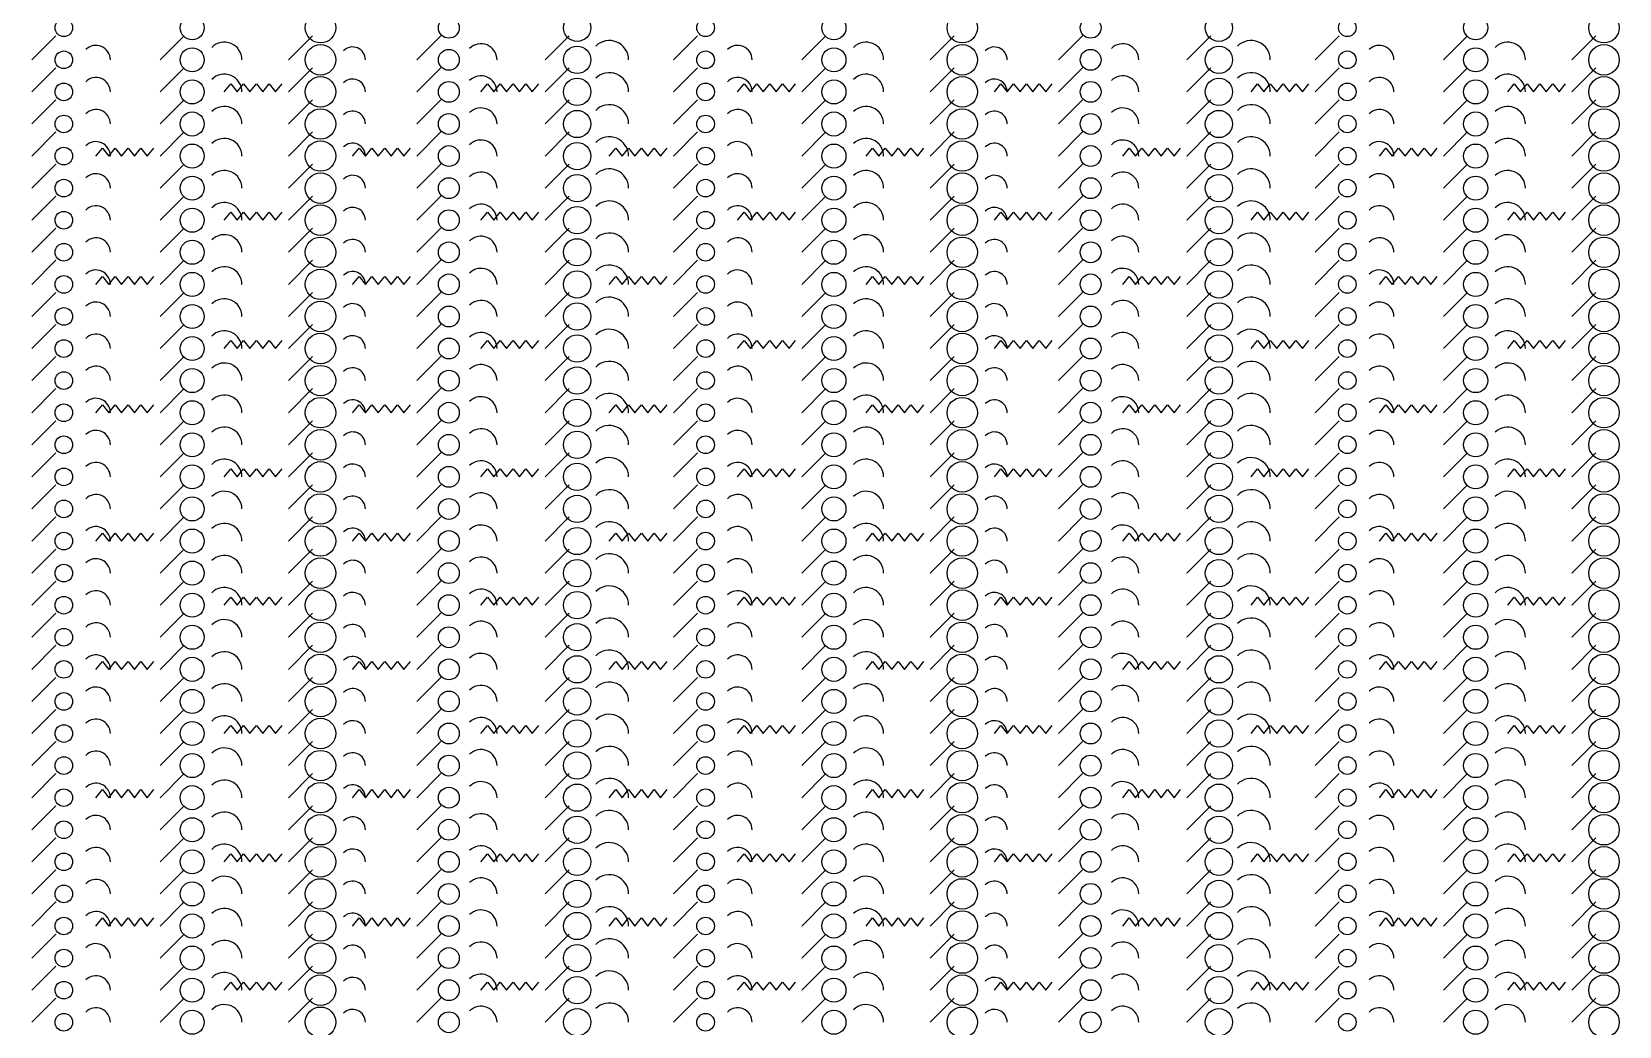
# Model space of a CAD drawing. Extents: x 0 to 1996, y -10 to 19965.
# Drawn here: x 0 to 990, y 618 to 1238 of the extents above; entities that cross this region are included whole.
import ezdxf

# ---------------------------------------------------------------- set-up
doc = ezdxf.new("R2010")
doc.units = 0

msp = doc.modelspace()

# ---------------------------------------------------------------- linework, layer by layer
for p, q in [((0, 1220), (15, 1235)), ((80, 1220), (95, 1235)), ((160, 1220), (175, 1235)), ((240, 1220), (255, 1235)), ((320, 1220), (335, 1235)), ((400, 1220), (415, 1235)), ((480, 1220), (495, 1235)), ((560, 1220), (575, 1235)), ((640, 1220), (655, 1235)), ((720, 1220), (735, 1235)), ((800, 1220), (815, 1235)), ((880, 1220), (895, 1235)), ((960, 1220), (975, 1235)), ((0, 1200), (15, 1215)), ((80, 1200), (95, 1215)), ((160, 1200), (175, 1215)), ((240, 1200), (255, 1215)), ((320, 1200), (335, 1215)), ((400, 1200), (415, 1215)), ((480, 1200), (495, 1215)), ((560, 1200), (575, 1215)), ((640, 1200), (655, 1215)), ((720, 1200), (735, 1215)), ((800, 1200), (815, 1215)), ((880, 1200), (895, 1215)), ((960, 1200), (975, 1215)), ((0, 1180), (15, 1195)), ((80, 1180), (95, 1195)), ((160, 1180), (175, 1195)), ((240, 1180), (255, 1195)), ((320, 1180), (335, 1195)), ((400, 1180), (415, 1195)), ((480, 1180), (495, 1195)), ((560, 1180), (575, 1195)), ((640, 1180), (655, 1195)), ((720, 1180), (735, 1195)), ((800, 1180), (815, 1195)), ((880, 1180), (895, 1195)), ((960, 1180), (975, 1195)), ((0, 1160), (15, 1175)), ((80, 1160), (95, 1175)), ((160, 1160), (175, 1175)), ((240, 1160), (255, 1175)), ((320, 1160), (335, 1175)), ((400, 1160), (415, 1175)), ((480, 1160), (495, 1175)), ((560, 1160), (575, 1175)), ((640, 1160), (655, 1175)), ((720, 1160), (735, 1175)), ((800, 1160), (815, 1175)), ((880, 1160), (895, 1175)), ((960, 1160), (975, 1175)), ((0, 1140), (15, 1155)), ((80, 1140), (95, 1155)), ((160, 1140), (175, 1155)), ((240, 1140), (255, 1155)), ((320, 1140), (335, 1155)), ((400, 1140), (415, 1155)), ((480, 1140), (495, 1155)), ((560, 1140), (575, 1155)), ((640, 1140), (655, 1155)), ((720, 1140), (735, 1155)), ((800, 1140), (815, 1155)), ((880, 1140), (895, 1155)), ((960, 1140), (975, 1155)), ((0, 1120), (15, 1135)), ((80, 1120), (95, 1135)), ((160, 1120), (175, 1135)), ((240, 1120), (255, 1135)), ((320, 1120), (335, 1135)), ((400, 1120), (415, 1135)), ((480, 1120), (495, 1135)), ((560, 1120), (575, 1135)), ((640, 1120), (655, 1135)), ((720, 1120), (735, 1135)), ((800, 1120), (815, 1135)), ((880, 1120), (895, 1135)), ((960, 1120), (975, 1135)), ((0, 1100), (15, 1115)), ((80, 1100), (95, 1115)), ((160, 1100), (175, 1115)), ((240, 1100), (255, 1115)), ((320, 1100), (335, 1115)), ((400, 1100), (415, 1115)), ((480, 1100), (495, 1115)), ((560, 1100), (575, 1115)), ((640, 1100), (655, 1115)), ((720, 1100), (735, 1115)), ((800, 1100), (815, 1115)), ((880, 1100), (895, 1115)), ((960, 1100), (975, 1115)), ((0, 1080), (15, 1095)), ((80, 1080), (95, 1095)), ((160, 1080), (175, 1095)), ((240, 1080), (255, 1095)), ((320, 1080), (335, 1095)), ((400, 1080), (415, 1095)), ((480, 1080), (495, 1095)), ((560, 1080), (575, 1095)), ((640, 1080), (655, 1095)), ((720, 1080), (735, 1095)), ((800, 1080), (815, 1095)), ((880, 1080), (895, 1095)), ((960, 1080), (975, 1095)), ((0, 1060), (15, 1075)), ((80, 1060), (95, 1075)), ((160, 1060), (175, 1075)), ((240, 1060), (255, 1075)), ((320, 1060), (335, 1075)), ((400, 1060), (415, 1075)), ((480, 1060), (495, 1075)), ((560, 1060), (575, 1075)), ((640, 1060), (655, 1075)), ((720, 1060), (735, 1075)), ((800, 1060), (815, 1075)), ((880, 1060), (895, 1075)), ((960, 1060), (975, 1075)), ((0, 1040), (15, 1055)), ((80, 1040), (95, 1055)), ((160, 1040), (175, 1055)), ((240, 1040), (255, 1055)), ((320, 1040), (335, 1055)), ((400, 1040), (415, 1055)), ((480, 1040), (495, 1055)), ((560, 1040), (575, 1055)), ((640, 1040), (655, 1055)), ((720, 1040), (735, 1055)), ((800, 1040), (815, 1055)), ((880, 1040), (895, 1055)), ((960, 1040), (975, 1055)), ((0, 1020), (15, 1035)), ((80, 1020), (95, 1035)), ((160, 1020), (175, 1035)), ((240, 1020), (255, 1035)), ((320, 1020), (335, 1035)), ((400, 1020), (415, 1035)), ((480, 1020), (495, 1035)), ((560, 1020), (575, 1035)), ((640, 1020), (655, 1035)), ((720, 1020), (735, 1035)), ((800, 1020), (815, 1035)), ((880, 1020), (895, 1035)), ((960, 1020), (975, 1035)), ((0, 1000), (15, 1015)), ((80, 1000), (95, 1015)), ((160, 1000), (175, 1015)), ((240, 1000), (255, 1015)), ((320, 1000), (335, 1015)), ((400, 1000), (415, 1015)), ((480, 1000), (495, 1015)), ((560, 1000), (575, 1015)), ((640, 1000), (655, 1015)), ((720, 1000), (735, 1015)), ((800, 1000), (815, 1015)), ((880, 1000), (895, 1015)), ((960, 1000), (975, 1015)), ((0, 980), (15, 995)), ((80, 980), (95, 995)), ((160, 980), (175, 995)), ((240, 980), (255, 995)), ((320, 980), (335, 995)), ((400, 980), (415, 995)), ((480, 980), (495, 995)), ((560, 980), (575, 995)), ((640, 980), (655, 995)), ((720, 980), (735, 995)), ((800, 980), (815, 995)), ((880, 980), (895, 995)), ((960, 980), (975, 995)), ((0, 960), (15, 975)), ((80, 960), (95, 975)), ((160, 960), (175, 975)), ((240, 960), (255, 975)), ((320, 960), (335, 975)), ((400, 960), (415, 975)), ((480, 960), (495, 975)), ((560, 960), (575, 975)), ((640, 960), (655, 975)), ((720, 960), (735, 975)), ((800, 960), (815, 975)), ((880, 960), (895, 975)), ((960, 960), (975, 975)), ((0, 940), (15, 955)), ((80, 940), (95, 955)), ((160, 940), (175, 955)), ((240, 940), (255, 955)), ((320, 940), (335, 955)), ((400, 940), (415, 955)), ((480, 940), (495, 955)), ((560, 940), (575, 955)), ((640, 940), (655, 955)), ((720, 940), (735, 955)), ((800, 940), (815, 955)), ((880, 940), (895, 955)), ((960, 940), (975, 955)), ((0, 920), (15, 935)), ((80, 920), (95, 935)), ((160, 920), (175, 935)), ((240, 920), (255, 935)), ((320, 920), (335, 935)), ((400, 920), (415, 935)), ((480, 920), (495, 935)), ((560, 920), (575, 935)), ((640, 920), (655, 935)), ((720, 920), (735, 935)), ((800, 920), (815, 935)), ((880, 920), (895, 935)), ((960, 920), (975, 935)), ((0, 900), (15, 915)), ((80, 900), (95, 915)), ((160, 900), (175, 915)), ((240, 900), (255, 915)), ((320, 900), (335, 915)), ((400, 900), (415, 915)), ((480, 900), (495, 915)), ((560, 900), (575, 915)), ((640, 900), (655, 915)), ((720, 900), (735, 915)), ((800, 900), (815, 915)), ((880, 900), (895, 915)), ((960, 900), (975, 915)), ((0, 880), (15, 895)), ((80, 880), (95, 895)), ((160, 880), (175, 895)), ((240, 880), (255, 895)), ((320, 880), (335, 895)), ((400, 880), (415, 895)), ((480, 880), (495, 895)), ((560, 880), (575, 895)), ((640, 880), (655, 895)), ((720, 880), (735, 895)), ((800, 880), (815, 895)), ((880, 880), (895, 895)), ((960, 880), (975, 895)), ((0, 860), (15, 875)), ((80, 860), (95, 875)), ((160, 860), (175, 875)), ((240, 860), (255, 875)), ((320, 860), (335, 875)), ((400, 860), (415, 875)), ((480, 860), (495, 875)), ((560, 860), (575, 875)), ((640, 860), (655, 875)), ((720, 860), (735, 875)), ((800, 860), (815, 875)), ((880, 860), (895, 875)), ((960, 860), (975, 875)), ((0, 840), (15, 855)), ((80, 840), (95, 855)), ((160, 840), (175, 855)), ((240, 840), (255, 855)), ((320, 840), (335, 855)), ((400, 840), (415, 855)), ((480, 840), (495, 855)), ((560, 840), (575, 855)), ((640, 840), (655, 855)), ((720, 840), (735, 855)), ((800, 840), (815, 855)), ((880, 840), (895, 855)), ((960, 840), (975, 855)), ((0, 820), (15, 835)), ((80, 820), (95, 835)), ((160, 820), (175, 835)), ((240, 820), (255, 835)), ((320, 820), (335, 835)), ((400, 820), (415, 835)), ((480, 820), (495, 835)), ((560, 820), (575, 835)), ((640, 820), (655, 835)), ((720, 820), (735, 835)), ((800, 820), (815, 835)), ((880, 820), (895, 835)), ((960, 820), (975, 835)), ((0, 800), (15, 815)), ((80, 800), (95, 815)), ((160, 800), (175, 815)), ((240, 800), (255, 815)), ((320, 800), (335, 815)), ((400, 800), (415, 815)), ((480, 800), (495, 815)), ((560, 800), (575, 815)), ((640, 800), (655, 815)), ((720, 800), (735, 815)), ((800, 800), (815, 815)), ((880, 800), (895, 815)), ((960, 800), (975, 815)), ((0, 780), (15, 795)), ((80, 780), (95, 795)), ((160, 780), (175, 795)), ((240, 780), (255, 795)), ((320, 780), (335, 795)), ((400, 780), (415, 795)), ((480, 780), (495, 795)), ((560, 780), (575, 795)), ((640, 780), (655, 795)), ((720, 780), (735, 795)), ((800, 780), (815, 795)), ((880, 780), (895, 795)), ((960, 780), (975, 795)), ((0, 760), (15, 775)), ((80, 760), (95, 775)), ((160, 760), (175, 775)), ((240, 760), (255, 775)), ((320, 760), (335, 775)), ((400, 760), (415, 775)), ((480, 760), (495, 775)), ((560, 760), (575, 775)), ((640, 760), (655, 775)), ((720, 760), (735, 775)), ((800, 760), (815, 775)), ((880, 760), (895, 775)), ((960, 760), (975, 775)), ((0, 740), (15, 755)), ((80, 740), (95, 755)), ((160, 740), (175, 755)), ((240, 740), (255, 755)), ((320, 740), (335, 755)), ((400, 740), (415, 755)), ((480, 740), (495, 755)), ((560, 740), (575, 755)), ((640, 740), (655, 755)), ((720, 740), (735, 755)), ((800, 740), (815, 755)), ((880, 740), (895, 755)), ((960, 740), (975, 755)), ((0, 720), (15, 735)), ((80, 720), (95, 735)), ((160, 720), (175, 735)), ((240, 720), (255, 735)), ((320, 720), (335, 735)), ((400, 720), (415, 735)), ((480, 720), (495, 735)), ((560, 720), (575, 735)), ((640, 720), (655, 735)), ((720, 720), (735, 735)), ((800, 720), (815, 735)), ((880, 720), (895, 735)), ((960, 720), (975, 735)), ((0, 700), (15, 715)), ((80, 700), (95, 715)), ((160, 700), (175, 715)), ((240, 700), (255, 715)), ((320, 700), (335, 715)), ((400, 700), (415, 715)), ((480, 700), (495, 715)), ((560, 700), (575, 715)), ((640, 700), (655, 715)), ((720, 700), (735, 715)), ((800, 700), (815, 715)), ((880, 700), (895, 715)), ((960, 700), (975, 715)), ((0, 680), (15, 695)), ((80, 680), (95, 695)), ((160, 680), (175, 695)), ((240, 680), (255, 695)), ((320, 680), (335, 695)), ((400, 680), (415, 695)), ((480, 680), (495, 695)), ((560, 680), (575, 695)), ((640, 680), (655, 695)), ((720, 680), (735, 695)), ((800, 680), (815, 695)), ((880, 680), (895, 695)), ((960, 680), (975, 695)), ((0, 660), (15, 675)), ((80, 660), (95, 675)), ((160, 660), (175, 675)), ((240, 660), (255, 675)), ((320, 660), (335, 675)), ((400, 660), (415, 675)), ((480, 660), (495, 675)), ((560, 660), (575, 675)), ((640, 660), (655, 675)), ((720, 660), (735, 675)), ((800, 660), (815, 675)), ((880, 660), (895, 675)), ((960, 660), (975, 675)), ((0, 640), (15, 655)), ((80, 640), (95, 655)), ((160, 640), (175, 655)), ((240, 640), (255, 655)), ((320, 640), (335, 655)), ((400, 640), (415, 655)), ((480, 640), (495, 655)), ((560, 640), (575, 655)), ((640, 640), (655, 655)), ((720, 640), (735, 655)), ((800, 640), (815, 655)), ((880, 640), (895, 655)), ((960, 640), (975, 655)), ((0, 620), (15, 635)), ((80, 620), (95, 635)), ((160, 620), (175, 635)), ((240, 620), (255, 635)), ((320, 620), (335, 635)), ((400, 620), (415, 635)), ((480, 620), (495, 635)), ((560, 620), (575, 635)), ((640, 620), (655, 635)), ((720, 620), (735, 635)), ((800, 620), (815, 635)), ((880, 620), (895, 635)), ((960, 620), (975, 635))]:
    msp.add_line(p, q)
for points in [[(120, 1200), (124, 1205), (128, 1200), (132, 1205), (136, 1200), (140, 1205), (144, 1200), (148, 1205), (152, 1200), (156, 1205)], [(280, 1200), (284, 1205), (288, 1200), (292, 1205), (296, 1200), (300, 1205), (304, 1200), (308, 1205), (312, 1200), (316, 1205)], [(440, 1200), (444, 1205), (448, 1200), (452, 1205), (456, 1200), (460, 1205), (464, 1200), (468, 1205), (472, 1200), (476, 1205)], [(600, 1200), (604, 1205), (608, 1200), (612, 1205), (616, 1200), (620, 1205), (624, 1200), (628, 1205), (632, 1200), (636, 1205)], [(760, 1200), (764, 1205), (768, 1200), (772, 1205), (776, 1200), (780, 1205), (784, 1200), (788, 1205), (792, 1200), (796, 1205)], [(920, 1200), (924, 1205), (928, 1200), (932, 1205), (936, 1200), (940, 1205), (944, 1200), (948, 1205), (952, 1200), (956, 1205)], [(40, 1160), (44, 1165), (48, 1160), (52, 1165), (56, 1160), (60, 1165), (64, 1160), (68, 1165), (72, 1160), (76, 1165)], [(200, 1160), (204, 1165), (208, 1160), (212, 1165), (216, 1160), (220, 1165), (224, 1160), (228, 1165), (232, 1160), (236, 1165)], [(360, 1160), (364, 1165), (368, 1160), (372, 1165), (376, 1160), (380, 1165), (384, 1160), (388, 1165), (392, 1160), (396, 1165)], [(520, 1160), (524, 1165), (528, 1160), (532, 1165), (536, 1160), (540, 1165), (544, 1160), (548, 1165), (552, 1160), (556, 1165)], [(680, 1160), (684, 1165), (688, 1160), (692, 1165), (696, 1160), (700, 1165), (704, 1160), (708, 1165), (712, 1160), (716, 1165)], [(840, 1160), (844, 1165), (848, 1160), (852, 1165), (856, 1160), (860, 1165), (864, 1160), (868, 1165), (872, 1160), (876, 1165)], [(120, 1120), (124, 1125), (128, 1120), (132, 1125), (136, 1120), (140, 1125), (144, 1120), (148, 1125), (152, 1120), (156, 1125)], [(280, 1120), (284, 1125), (288, 1120), (292, 1125), (296, 1120), (300, 1125), (304, 1120), (308, 1125), (312, 1120), (316, 1125)], [(440, 1120), (444, 1125), (448, 1120), (452, 1125), (456, 1120), (460, 1125), (464, 1120), (468, 1125), (472, 1120), (476, 1125)], [(600, 1120), (604, 1125), (608, 1120), (612, 1125), (616, 1120), (620, 1125), (624, 1120), (628, 1125), (632, 1120), (636, 1125)], [(760, 1120), (764, 1125), (768, 1120), (772, 1125), (776, 1120), (780, 1125), (784, 1120), (788, 1125), (792, 1120), (796, 1125)], [(920, 1120), (924, 1125), (928, 1120), (932, 1125), (936, 1120), (940, 1125), (944, 1120), (948, 1125), (952, 1120), (956, 1125)], [(40, 1080), (44, 1085), (48, 1080), (52, 1085), (56, 1080), (60, 1085), (64, 1080), (68, 1085), (72, 1080), (76, 1085)], [(200, 1080), (204, 1085), (208, 1080), (212, 1085), (216, 1080), (220, 1085), (224, 1080), (228, 1085), (232, 1080), (236, 1085)], [(360, 1080), (364, 1085), (368, 1080), (372, 1085), (376, 1080), (380, 1085), (384, 1080), (388, 1085), (392, 1080), (396, 1085)], [(520, 1080), (524, 1085), (528, 1080), (532, 1085), (536, 1080), (540, 1085), (544, 1080), (548, 1085), (552, 1080), (556, 1085)], [(680, 1080), (684, 1085), (688, 1080), (692, 1085), (696, 1080), (700, 1085), (704, 1080), (708, 1085), (712, 1080), (716, 1085)], [(840, 1080), (844, 1085), (848, 1080), (852, 1085), (856, 1080), (860, 1085), (864, 1080), (868, 1085), (872, 1080), (876, 1085)], [(120, 1040), (124, 1045), (128, 1040), (132, 1045), (136, 1040), (140, 1045), (144, 1040), (148, 1045), (152, 1040), (156, 1045)], [(280, 1040), (284, 1045), (288, 1040), (292, 1045), (296, 1040), (300, 1045), (304, 1040), (308, 1045), (312, 1040), (316, 1045)], [(440, 1040), (444, 1045), (448, 1040), (452, 1045), (456, 1040), (460, 1045), (464, 1040), (468, 1045), (472, 1040), (476, 1045)], [(600, 1040), (604, 1045), (608, 1040), (612, 1045), (616, 1040), (620, 1045), (624, 1040), (628, 1045), (632, 1040), (636, 1045)], [(760, 1040), (764, 1045), (768, 1040), (772, 1045), (776, 1040), (780, 1045), (784, 1040), (788, 1045), (792, 1040), (796, 1045)], [(920, 1040), (924, 1045), (928, 1040), (932, 1045), (936, 1040), (940, 1045), (944, 1040), (948, 1045), (952, 1040), (956, 1045)], [(40, 1000), (44, 1005), (48, 1000), (52, 1005), (56, 1000), (60, 1005), (64, 1000), (68, 1005), (72, 1000), (76, 1005)], [(200, 1000), (204, 1005), (208, 1000), (212, 1005), (216, 1000), (220, 1005), (224, 1000), (228, 1005), (232, 1000), (236, 1005)], [(360, 1000), (364, 1005), (368, 1000), (372, 1005), (376, 1000), (380, 1005), (384, 1000), (388, 1005), (392, 1000), (396, 1005)], [(520, 1000), (524, 1005), (528, 1000), (532, 1005), (536, 1000), (540, 1005), (544, 1000), (548, 1005), (552, 1000), (556, 1005)], [(680, 1000), (684, 1005), (688, 1000), (692, 1005), (696, 1000), (700, 1005), (704, 1000), (708, 1005), (712, 1000), (716, 1005)], [(840, 1000), (844, 1005), (848, 1000), (852, 1005), (856, 1000), (860, 1005), (864, 1000), (868, 1005), (872, 1000), (876, 1005)], [(120, 960), (124, 965), (128, 960), (132, 965), (136, 960), (140, 965), (144, 960), (148, 965), (152, 960), (156, 965)], [(280, 960), (284, 965), (288, 960), (292, 965), (296, 960), (300, 965), (304, 960), (308, 965), (312, 960), (316, 965)], [(440, 960), (444, 965), (448, 960), (452, 965), (456, 960), (460, 965), (464, 960), (468, 965), (472, 960), (476, 965)], [(600, 960), (604, 965), (608, 960), (612, 965), (616, 960), (620, 965), (624, 960), (628, 965), (632, 960), (636, 965)], [(760, 960), (764, 965), (768, 960), (772, 965), (776, 960), (780, 965), (784, 960), (788, 965), (792, 960), (796, 965)], [(920, 960), (924, 965), (928, 960), (932, 965), (936, 960), (940, 965), (944, 960), (948, 965), (952, 960), (956, 965)], [(40, 920), (44, 925), (48, 920), (52, 925), (56, 920), (60, 925), (64, 920), (68, 925), (72, 920), (76, 925)], [(200, 920), (204, 925), (208, 920), (212, 925), (216, 920), (220, 925), (224, 920), (228, 925), (232, 920), (236, 925)], [(360, 920), (364, 925), (368, 920), (372, 925), (376, 920), (380, 925), (384, 920), (388, 925), (392, 920), (396, 925)], [(520, 920), (524, 925), (528, 920), (532, 925), (536, 920), (540, 925), (544, 920), (548, 925), (552, 920), (556, 925)], [(680, 920), (684, 925), (688, 920), (692, 925), (696, 920), (700, 925), (704, 920), (708, 925), (712, 920), (716, 925)], [(840, 920), (844, 925), (848, 920), (852, 925), (856, 920), (860, 925), (864, 920), (868, 925), (872, 920), (876, 925)], [(120, 880), (124, 885), (128, 880), (132, 885), (136, 880), (140, 885), (144, 880), (148, 885), (152, 880), (156, 885)], [(280, 880), (284, 885), (288, 880), (292, 885), (296, 880), (300, 885), (304, 880), (308, 885), (312, 880), (316, 885)], [(440, 880), (444, 885), (448, 880), (452, 885), (456, 880), (460, 885), (464, 880), (468, 885), (472, 880), (476, 885)], [(600, 880), (604, 885), (608, 880), (612, 885), (616, 880), (620, 885), (624, 880), (628, 885), (632, 880), (636, 885)], [(760, 880), (764, 885), (768, 880), (772, 885), (776, 880), (780, 885), (784, 880), (788, 885), (792, 880), (796, 885)], [(920, 880), (924, 885), (928, 880), (932, 885), (936, 880), (940, 885), (944, 880), (948, 885), (952, 880), (956, 885)], [(40, 840), (44, 845), (48, 840), (52, 845), (56, 840), (60, 845), (64, 840), (68, 845), (72, 840), (76, 845)], [(200, 840), (204, 845), (208, 840), (212, 845), (216, 840), (220, 845), (224, 840), (228, 845), (232, 840), (236, 845)], [(360, 840), (364, 845), (368, 840), (372, 845), (376, 840), (380, 845), (384, 840), (388, 845), (392, 840), (396, 845)], [(520, 840), (524, 845), (528, 840), (532, 845), (536, 840), (540, 845), (544, 840), (548, 845), (552, 840), (556, 845)], [(680, 840), (684, 845), (688, 840), (692, 845), (696, 840), (700, 845), (704, 840), (708, 845), (712, 840), (716, 845)], [(840, 840), (844, 845), (848, 840), (852, 845), (856, 840), (860, 845), (864, 840), (868, 845), (872, 840), (876, 845)], [(120, 800), (124, 805), (128, 800), (132, 805), (136, 800), (140, 805), (144, 800), (148, 805), (152, 800), (156, 805)], [(280, 800), (284, 805), (288, 800), (292, 805), (296, 800), (300, 805), (304, 800), (308, 805), (312, 800), (316, 805)], [(440, 800), (444, 805), (448, 800), (452, 805), (456, 800), (460, 805), (464, 800), (468, 805), (472, 800), (476, 805)], [(600, 800), (604, 805), (608, 800), (612, 805), (616, 800), (620, 805), (624, 800), (628, 805), (632, 800), (636, 805)], [(760, 800), (764, 805), (768, 800), (772, 805), (776, 800), (780, 805), (784, 800), (788, 805), (792, 800), (796, 805)], [(920, 800), (924, 805), (928, 800), (932, 805), (936, 800), (940, 805), (944, 800), (948, 805), (952, 800), (956, 805)], [(40, 760), (44, 765), (48, 760), (52, 765), (56, 760), (60, 765), (64, 760), (68, 765), (72, 760), (76, 765)], [(200, 760), (204, 765), (208, 760), (212, 765), (216, 760), (220, 765), (224, 760), (228, 765), (232, 760), (236, 765)], [(360, 760), (364, 765), (368, 760), (372, 765), (376, 760), (380, 765), (384, 760), (388, 765), (392, 760), (396, 765)], [(520, 760), (524, 765), (528, 760), (532, 765), (536, 760), (540, 765), (544, 760), (548, 765), (552, 760), (556, 765)], [(680, 760), (684, 765), (688, 760), (692, 765), (696, 760), (700, 765), (704, 760), (708, 765), (712, 760), (716, 765)], [(840, 760), (844, 765), (848, 760), (852, 765), (856, 760), (860, 765), (864, 760), (868, 765), (872, 760), (876, 765)], [(120, 720), (124, 725), (128, 720), (132, 725), (136, 720), (140, 725), (144, 720), (148, 725), (152, 720), (156, 725)], [(280, 720), (284, 725), (288, 720), (292, 725), (296, 720), (300, 725), (304, 720), (308, 725), (312, 720), (316, 725)], [(440, 720), (444, 725), (448, 720), (452, 725), (456, 720), (460, 725), (464, 720), (468, 725), (472, 720), (476, 725)], [(600, 720), (604, 725), (608, 720), (612, 725), (616, 720), (620, 725), (624, 720), (628, 725), (632, 720), (636, 725)], [(760, 720), (764, 725), (768, 720), (772, 725), (776, 720), (780, 725), (784, 720), (788, 725), (792, 720), (796, 725)], [(920, 720), (924, 725), (928, 720), (932, 725), (936, 720), (940, 725), (944, 720), (948, 725), (952, 720), (956, 725)], [(40, 680), (44, 685), (48, 680), (52, 685), (56, 680), (60, 685), (64, 680), (68, 685), (72, 680), (76, 685)], [(200, 680), (204, 685), (208, 680), (212, 685), (216, 680), (220, 685), (224, 680), (228, 685), (232, 680), (236, 685)], [(360, 680), (364, 685), (368, 680), (372, 685), (376, 680), (380, 685), (384, 680), (388, 685), (392, 680), (396, 685)], [(520, 680), (524, 685), (528, 680), (532, 685), (536, 680), (540, 685), (544, 680), (548, 685), (552, 680), (556, 685)], [(680, 680), (684, 685), (688, 680), (692, 685), (696, 680), (700, 685), (704, 680), (708, 685), (712, 680), (716, 685)], [(840, 680), (844, 685), (848, 680), (852, 685), (856, 680), (860, 685), (864, 680), (868, 685), (872, 680), (876, 685)], [(120, 640), (124, 645), (128, 640), (132, 645), (136, 640), (140, 645), (144, 640), (148, 645), (152, 640), (156, 645)], [(280, 640), (284, 645), (288, 640), (292, 645), (296, 640), (300, 645), (304, 640), (308, 645), (312, 640), (316, 645)], [(440, 640), (444, 645), (448, 640), (452, 645), (456, 640), (460, 645), (464, 640), (468, 645), (472, 640), (476, 645)], [(600, 640), (604, 645), (608, 640), (612, 645), (616, 640), (620, 645), (624, 640), (628, 645), (632, 640), (636, 645)], [(760, 640), (764, 645), (768, 640), (772, 645), (776, 640), (780, 645), (784, 640), (788, 645), (792, 640), (796, 645)], [(920, 640), (924, 645), (928, 640), (932, 645), (936, 640), (940, 645), (944, 640), (948, 645), (952, 640), (956, 645)]]:
    msp.add_lwpolyline(points)
for centre, radius in [((100, 1240), 7.5), ((180, 1240), 9.5), ((340, 1240), 8.5), ((500, 1240), 7.5), ((580, 1240), 9.5), ((740, 1240), 8.5), ((900, 1240), 7.5), ((980, 1240), 9.5), ((20, 1240), 5.5), ((260, 1240), 6.5), ((420, 1240), 5.5), ((660, 1240), 6.5), ((820, 1240), 5.5), ((100, 1220), 7.5), ((180, 1220), 9.5), ((340, 1220), 8.5), ((500, 1220), 7.5), ((580, 1220), 9.5), ((740, 1220), 8.5), ((900, 1220), 7.5), ((980, 1220), 9.5), ((20, 1220), 5.5), ((260, 1220), 6.5), ((420, 1220), 5.5), ((660, 1220), 6.5), ((820, 1220), 5.5), ((100, 1200), 7.5), ((180, 1200), 9.5), ((340, 1200), 8.5), ((500, 1200), 7.5), ((580, 1200), 9.5), ((740, 1200), 8.5), ((900, 1200), 7.5), ((980, 1200), 9.5), ((20, 1200), 5.5), ((260, 1200), 6.5), ((420, 1200), 5.5), ((660, 1200), 6.5), ((820, 1200), 5.5), ((100, 1180), 7.5), ((180, 1180), 9.5), ((340, 1180), 8.5), ((500, 1180), 7.5), ((580, 1180), 9.5), ((740, 1180), 8.5), ((900, 1180), 7.5), ((980, 1180), 9.5), ((20, 1180), 5.5), ((260, 1180), 6.5), ((420, 1180), 5.5), ((660, 1180), 6.5), ((820, 1180), 5.5), ((180, 1160), 9.5), ((340, 1160), 8.5), ((580, 1160), 9.5), ((740, 1160), 8.5), ((980, 1160), 9.5), ((20, 1160), 5.5), ((100, 1160), 7.5), ((260, 1160), 6.5), ((420, 1160), 5.5), ((500, 1160), 7.5), ((660, 1160), 6.5), ((820, 1160), 5.5), ((900, 1160), 7.5), ((180, 1140), 9.5), ((340, 1140), 8.5), ((580, 1140), 9.5), ((740, 1140), 8.5), ((980, 1140), 9.5), ((20, 1140), 5.5), ((100, 1140), 7.5), ((260, 1140), 6.5), ((420, 1140), 5.5), ((500, 1140), 7.5), ((660, 1140), 6.5), ((820, 1140), 5.5), ((900, 1140), 7.5), ((180, 1120), 9.5), ((340, 1120), 8.5), ((580, 1120), 9.5), ((740, 1120), 8.5), ((980, 1120), 9.5), ((20, 1120), 5.5), ((100, 1120), 7.5), ((260, 1120), 6.5), ((420, 1120), 5.5), ((500, 1120), 7.5), ((660, 1120), 6.5), ((820, 1120), 5.5), ((900, 1120), 7.5), ((180, 1100), 9.5), ((340, 1100), 8.5), ((580, 1100), 9.5), ((740, 1100), 8.5), ((980, 1100), 9.5), ((20, 1100), 5.5), ((100, 1100), 7.5), ((260, 1100), 6.5), ((420, 1100), 5.5), ((500, 1100), 7.5), ((660, 1100), 6.5), ((820, 1100), 5.5), ((900, 1100), 7.5), ((180, 1080), 9.5), ((340, 1080), 8.5), ((580, 1080), 9.5), ((740, 1080), 8.5), ((980, 1080), 9.5), ((20, 1080), 5.5), ((100, 1080), 7.5), ((260, 1080), 6.5), ((420, 1080), 5.5), ((500, 1080), 7.5), ((660, 1080), 6.5), ((820, 1080), 5.5), ((900, 1080), 7.5), ((180, 1060), 9.5), ((580, 1060), 9.5), ((980, 1060), 9.5), ((20, 1060), 5.5), ((100, 1060), 7.5), ((260, 1060), 6.5), ((340, 1060), 8.5), ((420, 1060), 5.5), ((500, 1060), 7.5), ((660, 1060), 6.5), ((740, 1060), 8.5), ((820, 1060), 5.5), ((900, 1060), 7.5), ((180, 1040), 9.5), ((580, 1040), 9.5), ((980, 1040), 9.5), ((20, 1040), 5.5), ((100, 1040), 7.5), ((260, 1040), 6.5), ((340, 1040), 8.5), ((420, 1040), 5.5), ((500, 1040), 7.5), ((660, 1040), 6.5), ((740, 1040), 8.5), ((820, 1040), 5.5), ((900, 1040), 7.5), ((180, 1020), 9.5), ((580, 1020), 9.5), ((980, 1020), 9.5), ((20, 1020), 5.5), ((100, 1020), 7.5), ((260, 1020), 6.5), ((340, 1020), 8.5), ((420, 1020), 5.5), ((500, 1020), 7.5), ((660, 1020), 6.5), ((740, 1020), 8.5), ((820, 1020), 5.5), ((900, 1020), 7.5), ((180, 1000), 9.5), ((580, 1000), 9.5), ((980, 1000), 9.5), ((20, 1000), 5.5), ((100, 1000), 7.5), ((260, 1000), 6.5), ((340, 1000), 8.5), ((420, 1000), 5.5), ((500, 1000), 7.5), ((660, 1000), 6.5), ((740, 1000), 8.5), ((820, 1000), 5.5), ((900, 1000), 7.5), ((180, 980), 9.5), ((580, 980), 9.5), ((980, 980), 9.5), ((20, 980), 5.5), ((100, 980), 7.5), ((260, 980), 6.5), ((340, 980), 8.5), ((420, 980), 5.5), ((500, 980), 7.5), ((660, 980), 6.5), ((740, 980), 8.5), ((820, 980), 5.5), ((900, 980), 7.5), ((20, 960), 5.5), ((100, 960), 7.5), ((180, 960), 9.5), ((260, 960), 6.5), ((340, 960), 8.5), ((420, 960), 5.5), ((500, 960), 7.5), ((580, 960), 9.5), ((660, 960), 6.5), ((740, 960), 8.5), ((820, 960), 5.5), ((900, 960), 7.5), ((980, 960), 9.5), ((20, 940), 5.5), ((100, 940), 7.5), ((180, 940), 9.5), ((260, 940), 6.5), ((340, 940), 8.5), ((420, 940), 5.5), ((500, 940), 7.5), ((580, 940), 9.5), ((660, 940), 6.5), ((740, 940), 8.5), ((820, 940), 5.5), ((900, 940), 7.5), ((980, 940), 9.5), ((20, 920), 5.5), ((100, 920), 7.5), ((180, 920), 9.5), ((260, 920), 6.5), ((340, 920), 8.5), ((420, 920), 5.5), ((500, 920), 7.5), ((580, 920), 9.5), ((660, 920), 6.5), ((740, 920), 8.5), ((820, 920), 5.5), ((900, 920), 7.5), ((980, 920), 9.5), ((20, 900), 5.5), ((100, 900), 7.5), ((180, 900), 9.5), ((260, 900), 6.5), ((340, 900), 8.5), ((420, 900), 5.5), ((500, 900), 7.5), ((580, 900), 9.5), ((660, 900), 6.5), ((740, 900), 8.5), ((820, 900), 5.5), ((900, 900), 7.5), ((980, 900), 9.5), ((20, 880), 5.5), ((100, 880), 7.5), ((180, 880), 9.5), ((260, 880), 6.5), ((340, 880), 8.5), ((420, 880), 5.5), ((500, 880), 7.5), ((580, 880), 9.5), ((660, 880), 6.5), ((740, 880), 8.5), ((820, 880), 5.5), ((900, 880), 7.5), ((980, 880), 9.5), ((20, 860), 5.5), ((100, 860), 7.5), ((180, 860), 9.5), ((260, 860), 6.5), ((340, 860), 8.5), ((420, 860), 5.5), ((500, 860), 7.5), ((580, 860), 9.5), ((660, 860), 6.5), ((740, 860), 8.5), ((820, 860), 5.5), ((900, 860), 7.5), ((980, 860), 9.5), ((20, 840), 5.5), ((100, 840), 7.5), ((180, 840), 9.5), ((260, 840), 6.5), ((340, 840), 8.5), ((420, 840), 5.5), ((500, 840), 7.5), ((580, 840), 9.5), ((660, 840), 6.5), ((740, 840), 8.5), ((820, 840), 5.5), ((900, 840), 7.5), ((980, 840), 9.5), ((20, 820), 5.5), ((100, 820), 7.5), ((180, 820), 9.5), ((260, 820), 6.5), ((340, 820), 8.5), ((420, 820), 5.5), ((500, 820), 7.5), ((580, 820), 9.5), ((660, 820), 6.5), ((740, 820), 8.5), ((820, 820), 5.5), ((900, 820), 7.5), ((980, 820), 9.5), ((20, 800), 5.5), ((100, 800), 7.5), ((180, 800), 9.5), ((260, 800), 6.5), ((340, 800), 8.5), ((420, 800), 5.5), ((500, 800), 7.5), ((580, 800), 9.5), ((660, 800), 6.5), ((740, 800), 8.5), ((820, 800), 5.5), ((900, 800), 7.5), ((980, 800), 9.5), ((20, 780), 5.5), ((100, 780), 7.5), ((180, 780), 9.5), ((260, 780), 6.5), ((340, 780), 8.5), ((420, 780), 5.5), ((500, 780), 7.5), ((580, 780), 9.5), ((660, 780), 6.5), ((740, 780), 8.5), ((820, 780), 5.5), ((900, 780), 7.5), ((980, 780), 9.5), ((20, 760), 5.5), ((100, 760), 7.5), ((180, 760), 9.5), ((260, 760), 6.5), ((340, 760), 8.5), ((420, 760), 5.5), ((500, 760), 7.5), ((580, 760), 9.5), ((660, 760), 6.5), ((740, 760), 8.5), ((820, 760), 5.5), ((900, 760), 7.5), ((980, 760), 9.5), ((20, 740), 5.5), ((100, 740), 7.5), ((180, 740), 9.5), ((260, 740), 6.5), ((340, 740), 8.5), ((420, 740), 5.5), ((500, 740), 7.5), ((580, 740), 9.5), ((660, 740), 6.5), ((740, 740), 8.5), ((820, 740), 5.5), ((900, 740), 7.5), ((980, 740), 9.5), ((20, 720), 5.5), ((100, 720), 7.5), ((180, 720), 9.5), ((260, 720), 6.5), ((340, 720), 8.5), ((420, 720), 5.5), ((500, 720), 7.5), ((580, 720), 9.5), ((660, 720), 6.5), ((740, 720), 8.5), ((820, 720), 5.5), ((900, 720), 7.5), ((980, 720), 9.5), ((20, 700), 5.5), ((100, 700), 7.5), ((180, 700), 9.5), ((260, 700), 6.5), ((340, 700), 8.5), ((420, 700), 5.5), ((500, 700), 7.5), ((580, 700), 9.5), ((660, 700), 6.5), ((740, 700), 8.5), ((820, 700), 5.5), ((900, 700), 7.5), ((980, 700), 9.5), ((20, 680), 5.5), ((100, 680), 7.5), ((180, 680), 9.5), ((260, 680), 6.5), ((340, 680), 8.5), ((420, 680), 5.5), ((500, 680), 7.5), ((580, 680), 9.5), ((660, 680), 6.5), ((740, 680), 8.5), ((820, 680), 5.5), ((900, 680), 7.5), ((980, 680), 9.5), ((20, 660), 5.5), ((100, 660), 7.5), ((180, 660), 9.5), ((260, 660), 6.5), ((340, 660), 8.5), ((420, 660), 5.5), ((500, 660), 7.5), ((580, 660), 9.5), ((660, 660), 6.5), ((740, 660), 8.5), ((820, 660), 5.5), ((900, 660), 7.5), ((980, 660), 9.5), ((20, 640), 5.5), ((100, 640), 7.5), ((180, 640), 9.5), ((260, 640), 6.5), ((340, 640), 8.5), ((420, 640), 5.5), ((500, 640), 7.5), ((580, 640), 9.5), ((660, 640), 6.5), ((740, 640), 8.5), ((820, 640), 5.5), ((900, 640), 7.5), ((980, 640), 9.5), ((20, 620), 5.5), ((100, 620), 7.5), ((180, 620), 9.5), ((260, 620), 6.5), ((340, 620), 8.5), ((420, 620), 5.5), ((500, 620), 7.5), ((580, 620), 9.5), ((660, 620), 6.5), ((740, 620), 8.5), ((820, 620), 5.5), ((900, 620), 7.5), ((980, 620), 9.5)]:
    msp.add_circle(centre, radius)
for centre, radius in [((40, 1220), 9), ((120, 1220), 11), ((200, 1220), 8), ((280, 1220), 10), ((360, 1220), 12), ((440, 1220), 9), ((520, 1220), 11), ((600, 1220), 8), ((680, 1220), 10), ((760, 1220), 12), ((840, 1220), 9), ((920, 1220), 11), ((40, 1200), 9), ((120, 1200), 11), ((200, 1200), 8), ((280, 1200), 10), ((360, 1200), 12), ((440, 1200), 9), ((520, 1200), 11), ((600, 1200), 8), ((680, 1200), 10), ((760, 1200), 12), ((840, 1200), 9), ((920, 1200), 11), ((40, 1180), 9), ((120, 1180), 11), ((200, 1180), 8), ((280, 1180), 10), ((360, 1180), 12), ((440, 1180), 9), ((520, 1180), 11), ((600, 1180), 8), ((680, 1180), 10), ((760, 1180), 12), ((840, 1180), 9), ((920, 1180), 11), ((40, 1160), 9), ((120, 1160), 11), ((200, 1160), 8), ((280, 1160), 10), ((360, 1160), 12), ((440, 1160), 9), ((520, 1160), 11), ((600, 1160), 8), ((680, 1160), 10), ((760, 1160), 12), ((840, 1160), 9), ((920, 1160), 11), ((40, 1140), 9), ((120, 1140), 11), ((200, 1140), 8), ((280, 1140), 10), ((360, 1140), 12), ((440, 1140), 9), ((520, 1140), 11), ((600, 1140), 8), ((680, 1140), 10), ((760, 1140), 12), ((840, 1140), 9), ((920, 1140), 11), ((40, 1120), 9), ((120, 1120), 11), ((280, 1120), 10), ((360, 1120), 12), ((440, 1120), 9), ((520, 1120), 11), ((680, 1120), 10), ((760, 1120), 12), ((840, 1120), 9), ((920, 1120), 11), ((200, 1120), 8), ((600, 1120), 8), ((40, 1100), 9), ((120, 1100), 11), ((280, 1100), 10), ((360, 1100), 12), ((440, 1100), 9), ((520, 1100), 11), ((680, 1100), 10), ((760, 1100), 12), ((840, 1100), 9), ((920, 1100), 11), ((200, 1100), 8), ((600, 1100), 8), ((40, 1080), 9), ((120, 1080), 11), ((280, 1080), 10), ((360, 1080), 12), ((440, 1080), 9), ((520, 1080), 11), ((680, 1080), 10), ((760, 1080), 12), ((840, 1080), 9), ((920, 1080), 11), ((200, 1080), 8), ((600, 1080), 8), ((40, 1060), 9), ((120, 1060), 11), ((280, 1060), 10), ((360, 1060), 12), ((440, 1060), 9), ((520, 1060), 11), ((680, 1060), 10), ((760, 1060), 12), ((840, 1060), 9), ((920, 1060), 11), ((200, 1060), 8), ((600, 1060), 8), ((40, 1040), 9), ((120, 1040), 11), ((280, 1040), 10), ((360, 1040), 12), ((440, 1040), 9), ((520, 1040), 11), ((680, 1040), 10), ((760, 1040), 12), ((840, 1040), 9), ((920, 1040), 11), ((200, 1040), 8), ((600, 1040), 8), ((120, 1020), 11), ((280, 1020), 10), ((360, 1020), 12), ((520, 1020), 11), ((680, 1020), 10), ((760, 1020), 12), ((920, 1020), 11), ((40, 1020), 9), ((200, 1020), 8), ((440, 1020), 9), ((600, 1020), 8), ((840, 1020), 9), ((120, 1000), 11), ((280, 1000), 10), ((360, 1000), 12), ((520, 1000), 11), ((680, 1000), 10), ((760, 1000), 12), ((920, 1000), 11), ((40, 1000), 9), ((200, 1000), 8), ((440, 1000), 9), ((600, 1000), 8), ((840, 1000), 9), ((120, 980), 11), ((280, 980), 10), ((360, 980), 12), ((520, 980), 11), ((680, 980), 10), ((760, 980), 12), ((920, 980), 11), ((40, 980), 9), ((200, 980), 8), ((440, 980), 9), ((600, 980), 8), ((840, 980), 9), ((120, 960), 11), ((280, 960), 10), ((360, 960), 12), ((520, 960), 11), ((680, 960), 10), ((760, 960), 12), ((920, 960), 11), ((40, 960), 9), ((200, 960), 8), ((440, 960), 9), ((600, 960), 8), ((840, 960), 9), ((120, 940), 11), ((280, 940), 10), ((360, 940), 12), ((520, 940), 11), ((680, 940), 10), ((760, 940), 12), ((920, 940), 11), ((40, 940), 9), ((200, 940), 8), ((440, 940), 9), ((600, 940), 8), ((840, 940), 9), ((120, 920), 11), ((360, 920), 12), ((520, 920), 11), ((760, 920), 12), ((920, 920), 11), ((40, 920), 9), ((200, 920), 8), ((280, 920), 10), ((440, 920), 9), ((600, 920), 8), ((680, 920), 10), ((840, 920), 9), ((120, 900), 11), ((360, 900), 12), ((520, 900), 11), ((760, 900), 12), ((920, 900), 11), ((40, 900), 9), ((200, 900), 8), ((280, 900), 10), ((440, 900), 9), ((600, 900), 8), ((680, 900), 10), ((840, 900), 9), ((120, 880), 11), ((360, 880), 12), ((520, 880), 11), ((760, 880), 12), ((920, 880), 11), ((40, 880), 9), ((200, 880), 8), ((280, 880), 10), ((440, 880), 9), ((600, 880), 8), ((680, 880), 10), ((840, 880), 9), ((120, 860), 11), ((360, 860), 12), ((520, 860), 11), ((760, 860), 12), ((920, 860), 11), ((40, 860), 9), ((200, 860), 8), ((280, 860), 10), ((440, 860), 9), ((600, 860), 8), ((680, 860), 10), ((840, 860), 9), ((120, 840), 11), ((360, 840), 12), ((520, 840), 11), ((760, 840), 12), ((920, 840), 11), ((40, 840), 9), ((200, 840), 8), ((280, 840), 10), ((440, 840), 9), ((600, 840), 8), ((680, 840), 10), ((840, 840), 9), ((360, 820), 12), ((760, 820), 12), ((40, 820), 9), ((120, 820), 11), ((200, 820), 8), ((280, 820), 10), ((440, 820), 9), ((520, 820), 11), ((600, 820), 8), ((680, 820), 10), ((840, 820), 9), ((920, 820), 11), ((360, 800), 12), ((760, 800), 12), ((40, 800), 9), ((120, 800), 11), ((200, 800), 8), ((280, 800), 10), ((440, 800), 9), ((520, 800), 11), ((600, 800), 8), ((680, 800), 10), ((840, 800), 9), ((920, 800), 11), ((360, 780), 12), ((760, 780), 12), ((40, 780), 9), ((120, 780), 11), ((200, 780), 8), ((280, 780), 10), ((440, 780), 9), ((520, 780), 11), ((600, 780), 8), ((680, 780), 10), ((840, 780), 9), ((920, 780), 11), ((360, 760), 12), ((760, 760), 12), ((40, 760), 9), ((120, 760), 11), ((200, 760), 8), ((280, 760), 10), ((440, 760), 9), ((520, 760), 11), ((600, 760), 8), ((680, 760), 10), ((840, 760), 9), ((920, 760), 11), ((40, 740), 9), ((120, 740), 11), ((200, 740), 8), ((280, 740), 10), ((360, 740), 12), ((440, 740), 9), ((520, 740), 11), ((600, 740), 8), ((680, 740), 10), ((760, 740), 12), ((840, 740), 9), ((920, 740), 11), ((40, 720), 9), ((120, 720), 11), ((200, 720), 8), ((280, 720), 10), ((360, 720), 12), ((440, 720), 9), ((520, 720), 11), ((600, 720), 8), ((680, 720), 10), ((760, 720), 12), ((840, 720), 9), ((920, 720), 11), ((40, 700), 9), ((120, 700), 11), ((200, 700), 8), ((280, 700), 10), ((360, 700), 12), ((440, 700), 9), ((520, 700), 11), ((600, 700), 8), ((680, 700), 10), ((760, 700), 12), ((840, 700), 9), ((920, 700), 11), ((40, 680), 9), ((120, 680), 11), ((200, 680), 8), ((280, 680), 10), ((360, 680), 12), ((440, 680), 9), ((520, 680), 11), ((600, 680), 8), ((680, 680), 10), ((760, 680), 12), ((840, 680), 9), ((920, 680), 11), ((40, 660), 9), ((120, 660), 11), ((200, 660), 8), ((280, 660), 10), ((360, 660), 12), ((440, 660), 9), ((520, 660), 11), ((600, 660), 8), ((680, 660), 10), ((760, 660), 12), ((840, 660), 9), ((920, 660), 11), ((40, 640), 9), ((120, 640), 11), ((200, 640), 8), ((280, 640), 10), ((360, 640), 12), ((440, 640), 9), ((520, 640), 11), ((600, 640), 8), ((680, 640), 10), ((760, 640), 12), ((840, 640), 9), ((920, 640), 11), ((40, 620), 9), ((120, 620), 11), ((200, 620), 8), ((280, 620), 10), ((360, 620), 12), ((440, 620), 9), ((520, 620), 11), ((600, 620), 8), ((680, 620), 10), ((760, 620), 12), ((840, 620), 9), ((920, 620), 11)]:
    msp.add_arc(centre, radius, 0, 135)

doc.saveas('drawing.dxf')
